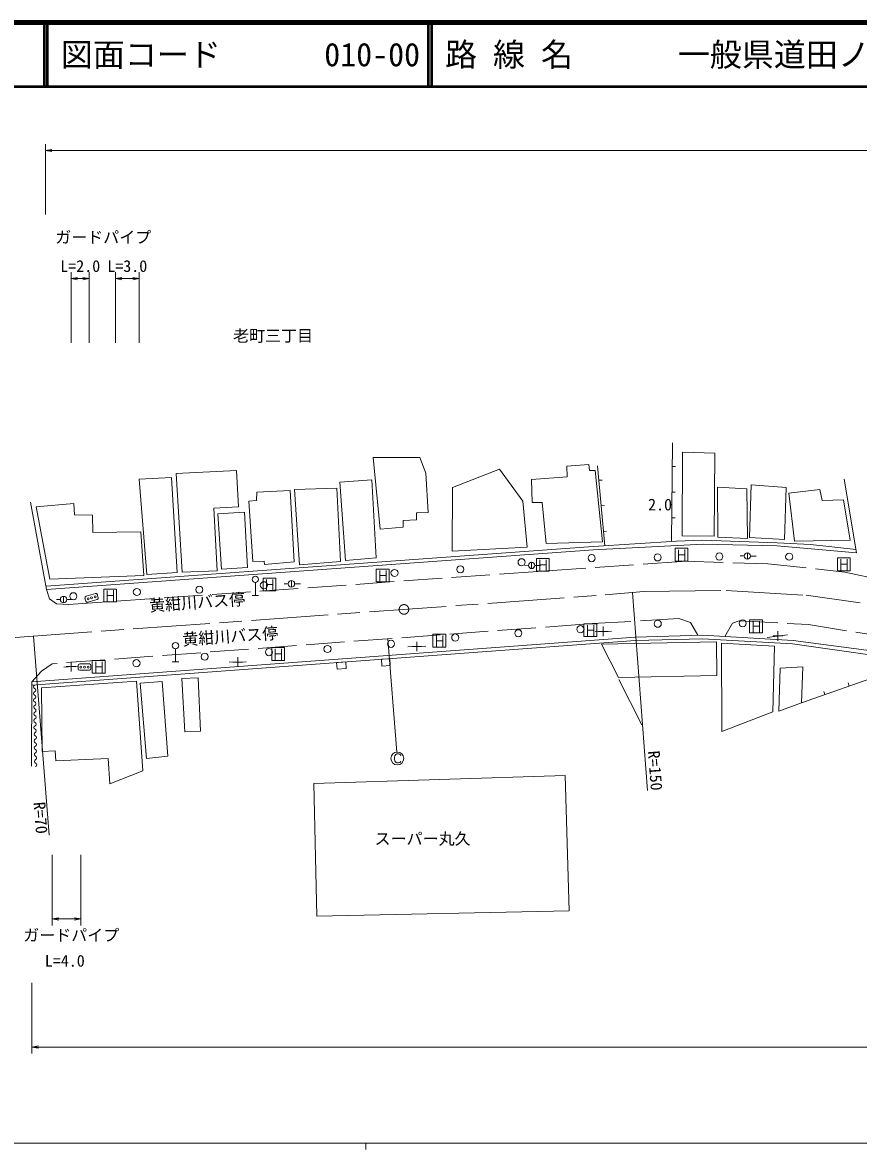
# Model space of a CAD drawing. Units: millimetres, scale not verified. Extents: x 40000 to 680000, y 20000 to 380000.
# Drawn here: x 114398 to 244952, y 204000 to 380000 of the extents above; entities that cross this region are included whole.
import ezdxf
from ezdxf.enums import TextEntityAlignment as Align

# ---------------------------------------------------------------- set-up
doc = ezdxf.new("R2010")
doc.units = ezdxf.units.MM
doc.header["$LTSCALE"] = 1000
doc.linetypes.add('CHAIN', pattern=[18.5, 12, -1.5, 3.5, -1.5])
doc.linetypes.add('DASHED', pattern=[7.5, 6, -1.5])
for name, color, linetype, lineweight in [('M-BMK', 2, 'CHAIN', 13), ('M-STR-HTXT', 7, 'Continuous', 13), ('M-STR-STRC', 7, 'Continuous', 13), ('M-TTL', 2, 'Continuous', 140), ('M-TTL-BAND', 7, 'Continuous', 13), ('M-TTL-LINE', 7, 'Continuous', 50), ('M-WORK', 1, 'Continuous', 13)]:
    doc.layers.add(name, color=color, linetype=linetype, lineweight=lineweight)
doc.layers.add('M-BMK-HTXT', color=7, linetype='Continuous')
doc.layers.add('M-TTL-TXT', color=7, linetype='Continuous')
doc.styles.add('ＭＳ ゴシック', font='')
doc.styles.get('ＭＳ ゴシック').set_extended_font_data('MS Gothic')

# ---------------------------------------------------------------- blocks, each defined once
blk = doc.blocks.new('plus')
at = {"color": 0, "linetype": 'Continuous', "lineweight": -2}
for p, q in [((-1.25, 0), (1.25, 0)), ((0, -1.25), (0, 1.25))]:
    blk.add_line(p, q, dxfattribs=at)
blk = doc.blocks.new('open_arrow')
at = {"color": 0, "linetype": 'Continuous', "lineweight": -2}
blk.add_lwpolyline([(7.5, 1.25), (0, 0), (7.5, -1.25)], dxfattribs=at)

msp = doc.modelspace()

# ---------------------------------------------------------------- linework, layer by layer
at = {"layer": 'M-BMK'}
for p, q in [((113238, 283963), (205378, 290612)), ((205378, 290612), (211438, 291124)), ((211438, 291124), (224268, 291311)), ((224268, 291311), (236769, 290561)), ((236769, 290561), (245236, 289388))]:
    msp.add_line(p, q, dxfattribs=at)
msp.add_circle((173967, 288345), 750, dxfattribs=at)
at = {"layer": 'M-STR-HTXT'}
for p, q in [((118000, 350000), (118000, 361000)), ((118000, 360000), (559292, 360000)), ((122000, 330000), (122000, 341000)), ((122000, 340000), (124817, 340000)), ((124817, 330000), (124817, 341000)), ((128896, 330000), (128896, 341000)), ((128896, 340000), (132612, 340000)), ((132612, 330000), (132612, 341000)), ((211983, 260045), (209657, 290973)), ((118531, 253071), (116093, 284169)), ((119043, 250000), (119043, 239000)), ((123502, 250000), (123502, 239000)), ((119043, 240000), (123502, 240000)), ((115873, 230000), (115873, 219000)), ((115873, 220000), (564963, 220000))]:
    msp.add_line(p, q, dxfattribs=at)
at = {"layer": 'M-STR-STRC'}
for p, q in [((218323, 297888), (216323, 297888)), ((216323, 297888), (216323, 295888)), ((216864, 295973), (216864, 297672)), ((217855, 297683), (217855, 295978)), ((218323, 295888), (218323, 297888)), ((196669, 296301), (194669, 296301)), ((194669, 296301), (194669, 294301)), ((195210, 294386), (195210, 296086)), ((196201, 296097), (196201, 294392)), ((196669, 294301), (196669, 296301)), ((216323, 295888), (218323, 295888)), ((216864, 296888), (217855, 296888)), ((243679, 296384), (241679, 296384)), ((241679, 296384), (241679, 294384)), ((242219, 294469), (242219, 296169)), ((243210, 296180), (243210, 294475)), ((243679, 294384), (243679, 296384)), ((171648, 294631), (169648, 294631)), ((169648, 294631), (169648, 292631)), ((170189, 292716), (170189, 294415)), ((171180, 294426), (171180, 292721)), ((171648, 292631), (171648, 294631)), ((194669, 294301), (196669, 294301)), ((195210, 295301), (196201, 295301)), ((241679, 294384), (243679, 294384)), ((242219, 295384), (243210, 295384)), ((153955, 293234), (151955, 293234)), ((151955, 293234), (151955, 291234)), ((152496, 291319), (152496, 293018)), ((152496, 292234), (153487, 292234)), ((153487, 293029), (153487, 291324)), ((153955, 291234), (153955, 293234)), ((169648, 292631), (171648, 292631)), ((170189, 293631), (171180, 293631)), ((129085, 291530), (127085, 291530)), ((127085, 291530), (127085, 289530)), ((127625, 289615), (127625, 291315)), ((127625, 290530), (128616, 290530)), ((128616, 291326), (128616, 289621)), ((129085, 289530), (129085, 291530)), ((151955, 291234), (153955, 291234)), ((127085, 289530), (129085, 289530)), ((204072, 286112), (202072, 286112)), ((202072, 286112), (202072, 284112)), ((202613, 284197), (202613, 285896)), ((203604, 285907), (203604, 284202)), ((204072, 284112), (204072, 286112)), ((229952, 286711), (227952, 286711)), ((227952, 286711), (227952, 284711)), ((228493, 284795), (228493, 286495)), ((228493, 285711), (229484, 285711)), ((229484, 286506), (229484, 284801)), ((229952, 284711), (229952, 286711)), ((171440, 283762), (172869, 266059)), ((180492, 284461), (178492, 284461)), ((178492, 284461), (178492, 282461)), ((179032, 282546), (179032, 284246)), ((179032, 283461), (180023, 283461)), ((180023, 284257), (180023, 282552)), ((180492, 282461), (180492, 284461)), ((202072, 284112), (204072, 284112)), ((202613, 285112), (203604, 285112)), ((227952, 284711), (229952, 284711)), ((155329, 282385), (153329, 282385)), ((153329, 282385), (153329, 280385)), ((153869, 280470), (153869, 282170)), ((154860, 282180), (154860, 280476)), ((155329, 280385), (155329, 282385)), ((178492, 282461), (180492, 282461)), ((127292, 280370), (125292, 280370)), ((125292, 280370), (125292, 278370)), ((125833, 278455), (125833, 280155)), ((126824, 280166), (126824, 278461)), ((127292, 278370), (127292, 280370)), ((153329, 280385), (155329, 280385)), ((153869, 281385), (154860, 281385)), ((125292, 278370), (127292, 278370)), ((125833, 279370), (126824, 279370)), ((207540, 277394), (211101, 270328)), ((172701, 265694), (172856, 265800)), ((172856, 265800), (173135, 265802)), ((173135, 265802), (173297, 265750)), ((172481, 265253), (172532, 265471)), ((172481, 264922), (172481, 265253)), ((172528, 264711), (172481, 264922)), ((172640, 264542), (172528, 264711)), ((172532, 265471), (172586, 265539)), ((172586, 265539), (172701, 265694)), ((172746, 264434), (172640, 264542)), ((172863, 264378), (172746, 264434)), ((173137, 264378), (172863, 264378)), ((173299, 264430), (173137, 264378)), ((173297, 265750), (173407, 265640)), ((173410, 264545), (173299, 264430)), ((173407, 265640), (173466, 265471)), ((173459, 264646), (173410, 264545))]:
    msp.add_line(p, q, dxfattribs=at)
msp.add_circle((172943, 265062), 1000, dxfattribs=at)
msp.add_circle((172943, 265062), 1000, dxfattribs=at)
at = {"layer": 'M-TTL'}
msp.add_line((680000, 380000), (40000, 380000), dxfattribs=at)
at = {"layer": 'M-TTL-BAND'}
for p, q in [((40000, 205000), (579000, 205000)), ((168000, 205000), (168000, 204000))]:
    msp.add_line(p, q, dxfattribs=at)
at = {"layer": 'M-TTL-LINE'}
for p, q in [((117750, 380000), (117750, 370000)), ((118250, 380000), (118250, 370000)), ((177750, 380000), (177750, 370000)), ((178250, 380000), (178250, 370000)), ((40000, 370000), (680000, 370000))]:
    msp.add_line(p, q, dxfattribs=at)
at = {"layer": 'M-WORK'}
for p, q in [((215772, 298940), (215892, 314356)), ((169157, 312068), (170251, 300857)), ((176451, 312056), (169157, 312068)), ((177389, 309632), (176451, 312056)), ((138366, 309588), (147795, 310034)), ((147795, 310034), (148124, 304358)), ((181524, 307382), (188865, 310243)), ((188865, 310243), (192548, 305224)), ((202828, 310979), (199380, 310698)), ((199380, 310698), (199474, 309032)), ((202922, 310064), (202828, 310979)), ((203813, 310017), (202922, 310064)), ((204962, 298877), (203813, 310017)), ((205320, 298272), (204212, 310768)), ((215863, 310648), (216363, 310644)), ((139305, 294155), (138366, 309588)), ((177726, 303483), (177389, 309632)), ((199474, 309032), (193868, 308634)), ((193868, 308634), (194009, 305045)), ((204412, 308504), (204911, 308548)), ((244669, 297174), (242695, 308683)), ((150998, 306649), (150915, 305346)), ((156180, 306892), (150998, 306649)), ((156837, 295759), (156180, 306892)), ((181501, 297461), (181524, 307382)), ((215832, 306648), (216332, 306644)), ((238900, 307072), (234068, 306494)), ((234068, 306494), (234944, 298989)), ((239291, 305352), (238900, 307072)), ((115631, 305104), (118164, 291469)), ((122400, 304894), (116513, 304355)), ((122494, 303112), (122400, 304894)), ((150915, 305346), (149727, 305262)), ((149727, 305262), (150362, 295818)), ((192548, 305224), (193204, 298070)), ((194009, 305045), (195557, 305022)), ((195557, 305022), (196167, 298642)), ((204766, 304520), (205264, 304564)), ((242621, 305478), (239291, 305352)), ((243638, 299145), (242621, 305478)), ((116513, 304355), (118647, 293050)), ((125332, 303065), (122494, 303112)), ((125402, 300344), (125332, 303065)), ((148124, 304358), (144277, 304147)), ((144277, 304147), (144770, 294390)), ((175912, 302358), (175943, 303421)), ((175943, 303421), (177726, 303483)), ((170251, 300857), (173832, 301185)), ((173832, 302217), (175912, 302358)), ((173832, 301185), (173832, 302217)), ((215801, 302648), (216301, 302644)), ((132861, 300462), (125402, 300344)), ((133353, 293636), (132861, 300462)), ((205119, 300536), (205617, 300580)), ((118072, 291963), (203538, 298158)), ((118164, 291469), (203569, 297659)), ((193204, 298070), (181501, 297461)), ((196167, 298642), (204962, 298877)), ((203538, 298158), (216543, 298989)), ((203569, 297659), (220703, 298539)), ((216543, 298989), (220601, 299180)), ((220601, 299180), (232270, 298757)), ((220703, 298539), (232242, 298257)), ((232242, 298257), (244669, 297174)), ((237477, 298473), (232270, 298757)), ((234944, 298989), (243638, 299145)), ((237477, 298473), (244582, 297684)), ((150362, 295818), (152134, 295873)), ((152134, 295873), (152162, 295366)), ((152162, 295366), (156837, 295759)), ((193910, 294718), (193910, 295718)), ((227098, 296695), (226476, 296704)), ((227598, 296190), (227598, 297190)), ((228098, 296681), (228995, 296681)), ((144770, 294390), (139305, 294155)), ((193410, 295223), (192788, 295232)), ((194409, 295209), (195307, 295209)), ((118647, 293050), (133353, 293636)), ((150759, 290539), (150759, 292539)), ((155891, 292341), (155269, 292350)), ((156391, 291836), (156391, 292836)), ((156891, 292327), (157788, 292327)), ((125771, 290830), (124327, 290426)), ((126214, 290174), (126079, 290656)), ((150259, 290539), (151259, 290539)), ((120308, 289888), (119686, 289897)), ((120808, 289383), (120808, 290383)), ((121308, 289874), (122205, 289875)), ((124153, 290118), (124288, 289637)), ((124596, 289463), (126040, 289866)), ((115869, 276506), (210105, 283494)), ((115873, 277007), (210079, 283994)), ((206390, 284937), (203811, 284886)), ((210079, 283994), (220602, 284331)), ((210105, 283494), (220571, 283765)), ((220571, 283765), (234636, 282958)), ((220602, 284331), (234745, 283510)), ((233856, 284369), (230697, 283947)), ((234745, 283510), (246964, 281868)), ((138292, 280177), (138292, 282177)), ((174552, 282509), (177399, 282598)), ((234636, 282958), (247077, 281180)), ((137792, 280177), (138792, 280177)), ((146650, 280086), (149348, 280162)), ((120871, 279306), (123089, 279505)), ((123089, 279587), (123089, 279087)), ((124839, 279837), (123339, 279837)), ((123339, 278837), (124839, 278837)), ((125089, 279087), (125089, 279587)), ((250932, 279007), (236051, 273757)), ((115873, 277007), (115774, 263839)), ((117350, 276108), (132179, 277131)), ((132179, 277131), (133191, 263110)), ((243491, 276382), (243325, 276853)), ((117462, 266137), (117350, 276108)), ((239719, 275051), (239553, 275522)), ((119484, 266248), (117462, 266137)), ((119609, 264712), (119484, 266248)), ((127791, 265038), (119609, 264712)), ((128020, 261119), (127791, 265038)), ((133191, 263110), (128020, 261119))]:
    msp.add_line(p, q, dxfattribs=at)
at = {"layer": 'M-WORK', "linetype": 'DASHED'}
for p, q in [((121555, 289095), (217818, 295879)), ((217818, 295879), (230804, 295465)), ((230804, 295465), (242828, 294167)), ((242828, 294167), (257440, 291096)), ((118164, 291469), (118623, 290010)), ((118623, 290010), (119726, 289212)), ((119726, 289212), (121555, 289095)), ((216906, 286899), (202064, 286041)), ((218704, 286289), (216906, 286899)), ((202064, 286041), (119043, 279862)), ((219865, 284307), (218704, 286289)), ((224070, 284129), (225287, 286175)), ((225287, 286175), (226343, 286578)), ((226343, 286578), (237148, 285984)), ((237148, 285984), (249813, 283920)), ((119043, 279862), (117356, 278703)), ((117356, 278703), (115873, 277007))]:
    msp.add_line(p, q, dxfattribs=at)
at = {"layer": 'M-WORK'}
for points in [[(217442, 299812), (217467, 312886), (222519, 312756), (222403, 299768)], [(133834, 293794), (132595, 308710), (137674, 308932), (138536, 294099)], [(164839, 295989), (163932, 308201), (168926, 308572), (169640, 296411)], [(156849, 307076), (157674, 295331), (164057, 295815), (163462, 307272)], [(222946, 307458), (222969, 299625), (227643, 299415), (227496, 307155)], [(228176, 307810), (227918, 299578), (233419, 299252), (233652, 307362)], [(144899, 303259), (145446, 294612), (149511, 294870), (149071, 303552)], [(204806, 282898), (222791, 283280), (222855, 278010), (207479, 277735)], [(223591, 269278), (223567, 283093), (231849, 282594), (231559, 272350)], [(163437, 280033), (164878, 280140), (164953, 279126), (163513, 279019)], [(170439, 280552), (171745, 280649), (171825, 279573), (170519, 279476)], [(232513, 272471), (232724, 279179), (236286, 279361), (236051, 273757)], [(132762, 276814), (133738, 265083), (137092, 265427), (136225, 277109)], [(139295, 277536), (139748, 269202), (142193, 269335), (141820, 277670)], [(159910, 261137), (199155, 262397), (199783, 241272), (160347, 240420)]]:
    msp.add_lwpolyline(points, close=True, dxfattribs=at)
for centre, radius in [((192340, 295712), 553), ((193910, 295218), 500), ((203291, 296349), 553), ((213585, 296466), 553), ((223225, 296607), 553), ((227598, 296690), 500), ((234131, 296572), 553), ((172495, 294038), 553), ((182768, 294600), 553), ((150759, 293039), 500), ((152088, 292122), 553), ((156391, 292336), 500), ((122332, 290400), 553), ((125737, 290301), 150), ((132253, 291056), 553), ((142010, 291432), 553), ((120808, 289883), 500), ((124630, 289992), 150), ((125183, 290146), 150), ((191826, 284623), 553), ((201536, 285256), 553), ((213604, 286100), 553), ((226867, 286171), 553), ((171949, 282969), 553), ((181975, 283954), 553), ((138292, 282677), 500), ((152880, 281667), 553), ((162027, 282160), 553), ((132193, 279943), 553), ((142853, 280964), 553), ((123514, 279337), 150), ((124089, 279337), 150), ((124664, 279337), 150)]:
    msp.add_circle(centre, radius, dxfattribs=at)
for centre, radius, start, end in [((124394, 290185), 250, 105.60084, 195.60084), ((125839, 290589), 250, 15.60084, 105.60084), ((124528, 289704), 250, 195.60084, 285.60084), ((125973, 290107), 250, 285.60084, 15.60084), ((123339, 279587), 250, 90, 180), ((123339, 279087), 250, 180, 270), ((124839, 279587), 250, 0, 90), ((124839, 279087), 250, 270, 0), ((116386, 276272), 288, 113.91119, 247.68127), ((116401, 275212), 288, 113.91119, 247.68127), ((116167, 275739), 288, 293.91119, 67.68127), ((116182, 274679), 288, 293.91119, 67.68127), ((116415, 274152), 288, 113.91119, 247.68127), ((116430, 273093), 288, 113.91119, 247.68127), ((116197, 273619), 288, 293.91119, 67.68127), ((116211, 272559), 288, 293.91119, 67.68127), ((116445, 272033), 288, 113.91119, 247.68127), ((116460, 270973), 288, 113.91119, 247.68127), ((116226, 271500), 288, 293.91119, 67.68127), ((116474, 269913), 288, 113.91119, 247.68127), ((116241, 270440), 288, 293.91119, 67.68127), ((116256, 269380), 288, 293.91119, 67.68127), ((116489, 268853), 288, 113.91119, 247.68127), ((116504, 267794), 288, 113.91119, 247.68127), ((116270, 268320), 288, 293.91119, 67.68127), ((116285, 267261), 288, 293.91119, 67.68127), ((116519, 266734), 288, 113.91119, 247.68127), ((116533, 265674), 288, 113.91119, 247.68127), ((116300, 266201), 288, 293.91119, 67.68127), ((116548, 264614), 288, 113.91119, 247.68127), ((116314, 265141), 288, 293.91119, 67.68127), ((116329, 264081), 288, 293.91119, 67.68127)]:
    msp.add_arc(centre, radius, start, end, dxfattribs=at)

# ---------------------------------------------------------------- block references
at = {"layer": 'M-STR-HTXT', "xscale": 133, "yscale": 133}
for p in [(118000, 360000), (122000, 340000), (128896, 340000), (119043, 240000), (115873, 220000)]:
    msp.add_blockref('open_arrow', p, dxfattribs=at)
at = {"layer": 'M-STR-HTXT', "xscale": 133, "yscale": 133, "rotation": 180}
for p in [(124817, 340000), (132612, 340000), (123502, 240000)]:
    msp.add_blockref('open_arrow', p, dxfattribs=at)
at = {"layer": 'M-WORK', "xscale": 600, "yscale": 600}
for p in [(205100, 284912), (232368, 284200), (175975, 282554), (121980, 279406), (147999, 280124)]:
    msp.add_blockref('plus', p, dxfattribs=at)

# ---------------------------------------------------------------- texts
at = {"layer": 'M-BMK-HTXT', "style": 'ＭＳ ゴシック'}
msp.add_text('老町三丁目', height=1833, dxfattribs=at).set_placement((147277, 329617), align=Align.BOTTOM_LEFT)
at = {"layer": 'M-STR-HTXT', "style": 'ＭＳ ゴシック'}
for p in [(119500, 345000), (114500, 236000)]:
    msp.add_text('ガードパイプ', height=1833, dxfattribs=at).set_placement(p, align=Align.BOTTOM_LEFT)
for s, p in [('L=2.0', (123408, 340500)), ('L=3.0', (130754, 340500)), ('L=4.0', (121000, 232000))]:
    msp.add_text(s, height=1833, dxfattribs=at).set_placement(p, align=Align.BOTTOM_CENTER)
for s, rotation, p in [('R=150', 274.301, (211522, 266171)), ('R=70', 274.482, (115568, 258170))]:
    msp.add_text(s, height=1833, rotation=rotation, dxfattribs=at).set_placement(p, align=Align.BOTTOM_LEFT)
at = {"layer": 'M-TTL-TXT', "style": 'ＭＳ ゴシック'}
for s, p in [('図面コード', (120380, 375000)), ('010-00', (161521, 375000)), ('路 線 名', (180380, 375000)), ('一般県道田ノ首下関線', (216734, 375000))]:
    msp.add_text(s, height=3666, dxfattribs=at).set_placement(p, align=Align.MIDDLE_LEFT)
at = {"layer": 'M-WORK', "style": 'ＭＳ ゴシック'}
for s, p in [('2.0', (212101, 303254)), ('スーパー丸久', (169378, 251064))]:
    msp.add_text(s, height=1833, dxfattribs=at).set_placement(p, align=Align.BOTTOM_LEFT)
for p in [(134283, 287463), (139454, 282164)]:
    msp.add_text('黄紺川バス停', height=1833, rotation=4.031, dxfattribs=at).set_placement(p, align=Align.BOTTOM_LEFT)

doc.saveas('drawing.dxf')
